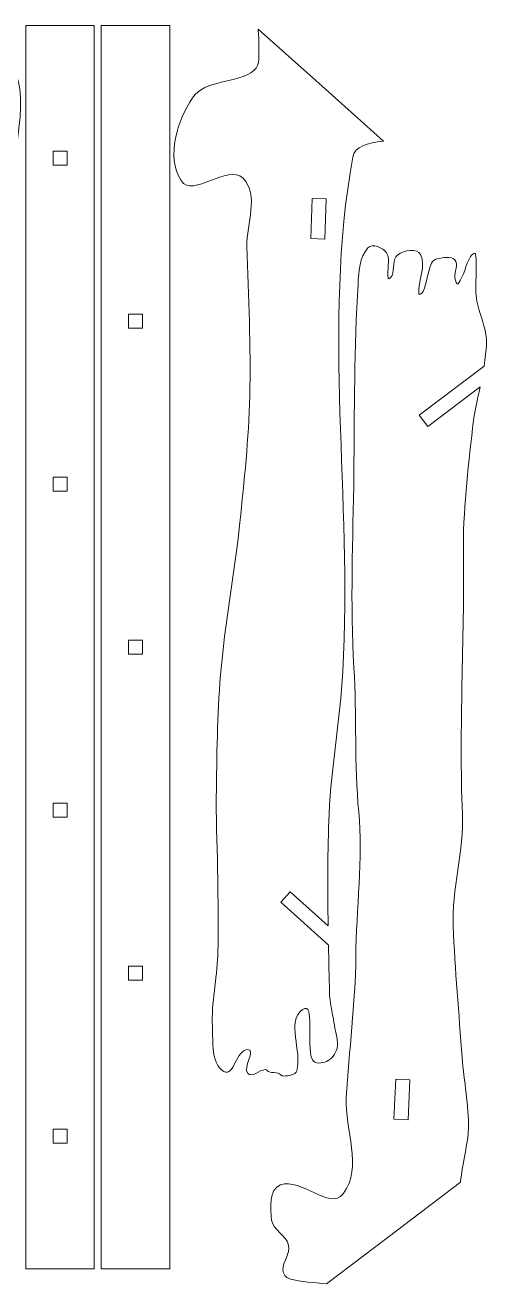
# Model space of a CAD drawing. Header units: centimetres. Extents: x 124 to 258, y -35 to -2.
# Drawn here: x 204.88 to 216.38, y -33.55 to -2.17 of the extents above; entities that cross this region are included whole.
import ezdxf

# ---------------------------------------------------------------- set-up
doc = ezdxf.new("R2010")
doc.units = ezdxf.units.CM
doc.header["$MEASUREMENT"] = 0
doc.layers.add('layer 1', color=7, linetype='Continuous')

msp = doc.modelspace()

# ---------------------------------------------------------------- linework, layer by layer
at = {"layer": 'layer 1', "color": 242, "lineweight": 20}
for points, knots in [([(201.41107, -9.9161), (201.41107, -9.9161), (201.41577, -9.9161), (201.41577, -9.9161), (201.41577, -9.9161), (201.41577, -9.9161), (203.39775, -9.9161), (203.39775, -9.9161), (203.39775, -9.9161), (203.44651, -9.9161), (203.49624, -10.49624), (203.54719, -10.49624), (203.54719, -10.49624), (203.73973, -10.49624), (203.94953, -10.49624), (204.18876, -10.49624), (204.18876, -10.49624), (203.88335, -4.53775), (206.94912, -2.47539), (201.41577, -2.17023), (201.41577, -2.17023), (201.41577, -2.17023), (201.41107, -2.17023), (201.41107, -2.17023), (201.41107, -2.17023), (195.87772, -2.47539), (198.94349, -4.53775), (198.63808, -10.49624), (198.63808, -10.49624), (198.87731, -10.49624), (199.08711, -10.49624), (199.27965, -10.49624), (199.27965, -10.49624), (199.3306, -10.49624), (199.38033, -9.9161), (199.42909, -9.9161), (199.42909, -9.9161), (199.42909, -9.9161), (201.41107, -9.9161), (201.41107, -9.9161)], [0, 0, 0, 0, 0.09090909, 0.09090909, 0.09090909, 0.09090909, 0.18181818, 0.18181818, 0.18181818, 0.18181818, 0.27272727, 0.27272727, 0.27272727, 0.27272727, 0.36363636, 0.36363636, 0.36363636, 0.36363636, 0.45454545, 0.45454545, 0.45454545, 0.45454545, 0.54545455, 0.54545455, 0.54545455, 0.54545455, 0.63636364, 0.63636364, 0.63636364, 0.63636364, 0.72727273, 0.72727273, 0.72727273, 0.72727273, 0.81818182, 0.81818182, 0.81818182, 0.81818182, 1, 1, 1, 1]), ([(204.88949, -33.17817), (204.88949, -33.17817), (204.88949, -2.17818), (204.88949, -2.17818), (204.88949, -2.17818), (204.88949, -2.17818), (206.59865, -2.17818), (206.59865, -2.17818), (206.59865, -2.17818), (206.59865, -2.17818), (206.59865, -33.17817), (206.59865, -33.17817), (206.59865, -33.17817), (206.59865, -33.17817), (204.88949, -33.17817), (204.88949, -33.17817)], [0, 0, 0, 0, 0.2, 0.2, 0.2, 0.2, 0.4, 0.4, 0.4, 0.4, 0.6, 0.6, 0.6, 0.6, 1, 1, 1, 1]), ([(206.7675, -33.17817), (206.7675, -33.17817), (206.7675, -2.17818), (206.7675, -2.17818), (206.7675, -2.17818), (206.7675, -2.17818), (208.47666, -2.17818), (208.47666, -2.17818), (208.47666, -2.17818), (208.47666, -2.17818), (208.47666, -33.17817), (208.47666, -33.17817), (208.47666, -33.17817), (208.47666, -33.17817), (206.7675, -33.17817), (206.7675, -33.17817)], [0, 0, 0, 0, 0.2, 0.2, 0.2, 0.2, 0.4, 0.4, 0.4, 0.4, 0.6, 0.6, 0.6, 0.6, 1, 1, 1, 1]), ([(205.56907, -5.66118), (205.56907, -5.66118), (205.56907, -5.31118), (205.56907, -5.31118), (205.56907, -5.31118), (205.56907, -5.31118), (205.91907, -5.31118), (205.91907, -5.31118), (205.91907, -5.31118), (205.91907, -5.31118), (205.91907, -5.66118), (205.91907, -5.66118), (205.91907, -5.66118), (205.91907, -5.66118), (205.56907, -5.66118), (205.56907, -5.66118)], [0, 0, 0, 0, 0.2, 0.2, 0.2, 0.2, 0.4, 0.4, 0.4, 0.4, 0.6, 0.6, 0.6, 0.6, 1, 1, 1, 1]), ([(207.44708, -9.72518), (207.44708, -9.72518), (207.44708, -9.37518), (207.44708, -9.37518), (207.44708, -9.37518), (207.44708, -9.37518), (207.79708, -9.37518), (207.79708, -9.37518), (207.79708, -9.37518), (207.79708, -9.37518), (207.79708, -9.72518), (207.79708, -9.72518), (207.79708, -9.72518), (207.79708, -9.72518), (207.44708, -9.72518), (207.44708, -9.72518)], [0, 0, 0, 0, 0.2, 0.2, 0.2, 0.2, 0.4, 0.4, 0.4, 0.4, 0.6, 0.6, 0.6, 0.6, 1, 1, 1, 1]), ([(205.56907, -13.78918), (205.56907, -13.78918), (205.56907, -13.43918), (205.56907, -13.43918), (205.56907, -13.43918), (205.56907, -13.43918), (205.91907, -13.43918), (205.91907, -13.43918), (205.91907, -13.43918), (205.91907, -13.43918), (205.91907, -13.78918), (205.91907, -13.78918), (205.91907, -13.78918), (205.91907, -13.78918), (205.56907, -13.78918), (205.56907, -13.78918)], [0, 0, 0, 0, 0.2, 0.2, 0.2, 0.2, 0.4, 0.4, 0.4, 0.4, 0.6, 0.6, 0.6, 0.6, 1, 1, 1, 1]), ([(207.44708, -17.85318), (207.44708, -17.85318), (207.44708, -17.50318), (207.44708, -17.50318), (207.44708, -17.50318), (207.44708, -17.50318), (207.79708, -17.50318), (207.79708, -17.50318), (207.79708, -17.50318), (207.79708, -17.50318), (207.79708, -17.85318), (207.79708, -17.85318), (207.79708, -17.85318), (207.79708, -17.85318), (207.44708, -17.85318), (207.44708, -17.85318)], [0, 0, 0, 0, 0.2, 0.2, 0.2, 0.2, 0.4, 0.4, 0.4, 0.4, 0.6, 0.6, 0.6, 0.6, 1, 1, 1, 1]), ([(205.56907, -21.91718), (205.56907, -21.91718), (205.56907, -21.56718), (205.56907, -21.56718), (205.56907, -21.56718), (205.56907, -21.56718), (205.91907, -21.56718), (205.91907, -21.56718), (205.91907, -21.56718), (205.91907, -21.56718), (205.91907, -21.91718), (205.91907, -21.91718), (205.91907, -21.91718), (205.91907, -21.91718), (205.56907, -21.91718), (205.56907, -21.91718)], [0, 0, 0, 0, 0.2, 0.2, 0.2, 0.2, 0.4, 0.4, 0.4, 0.4, 0.6, 0.6, 0.6, 0.6, 1, 1, 1, 1]), ([(207.44708, -25.98118), (207.44708, -25.98118), (207.44708, -25.63118), (207.44708, -25.63118), (207.44708, -25.63118), (207.44708, -25.63118), (207.79708, -25.63118), (207.79708, -25.63118), (207.79708, -25.63118), (207.79708, -25.63118), (207.79708, -25.98118), (207.79708, -25.98118), (207.79708, -25.98118), (207.79708, -25.98118), (207.44708, -25.98118), (207.44708, -25.98118)], [0, 0, 0, 0, 0.2, 0.2, 0.2, 0.2, 0.4, 0.4, 0.4, 0.4, 0.6, 0.6, 0.6, 0.6, 1, 1, 1, 1]), ([(205.56907, -30.04518), (205.56907, -30.04518), (205.56907, -29.69518), (205.56907, -29.69518), (205.56907, -29.69518), (205.56907, -29.69518), (205.91907, -29.69518), (205.91907, -29.69518), (205.91907, -29.69518), (205.91907, -29.69518), (205.91907, -30.04518), (205.91907, -30.04518), (205.91907, -30.04518), (205.91907, -30.04518), (205.56907, -30.04518), (205.56907, -30.04518)], [0, 0, 0, 0, 0.2, 0.2, 0.2, 0.2, 0.4, 0.4, 0.4, 0.4, 0.6, 0.6, 0.6, 0.6, 1, 1, 1, 1])]:
    msp.add_open_spline(points, degree=3, knots=knots, dxfattribs=at)
at = {"layer": 'layer 1', "color": 242, "lineweight": 9}
for points, knots in [([(212.11466, -3.55339), (212.11466, -3.55339), (210.67881, -2.26724), (210.67881, -2.26724), (210.67881, -2.26724), (210.69077, -2.40323), (210.69895, -2.53899), (210.6959, -2.67396), (210.6959, -2.67396), (210.69106, -2.88664), (210.74377, -3.16635), (210.58169, -3.29485), (210.58169, -3.29485), (210.14676, -3.63963), (209.35319, -3.51854), (209.04698, -3.98107), (209.04698, -3.98107), (208.67158, -4.54815), (208.37599, -5.42785), (208.76167, -6.04408), (208.76167, -6.04408), (209.04292, -6.49345), (209.92597, -5.60927), (210.30242, -5.98695), (210.30242, -5.98695), (210.71885, -6.40475), (210.38247, -7.12131), (210.3999, -7.68778), (210.3999, -7.68778), (210.43828, -8.93417), (210.50146, -10.18337), (210.46983, -11.42484), (210.46983, -11.42484), (210.44298, -12.47928), (210.33398, -13.52468), (210.22473, -14.56788), (210.22473, -14.56788), (210.09159, -15.8392), (209.85206, -17.09131), (209.74284, -18.36658), (209.74284, -18.36658), (209.65629, -19.377), (209.65222, -20.39907), (209.63795, -21.41828), (209.63795, -21.41828), (209.62872, -22.07788), (209.66623, -22.7408), (209.67233, -23.40154), (209.67233, -23.40154), (209.67835, -24.05329), (209.69711, -24.70647), (209.6743, -25.35577), (209.6743, -25.35577), (209.65337, -25.9517), (209.51042, -26.53543), (209.54116, -27.13473), (209.54116, -27.13473), (209.56059, -27.51375), (209.49287, -28.04008), (209.82292, -28.25489), (209.82292, -28.25489), (210.06678, -28.4136), (210.14441, -27.68826), (210.42681, -27.71112), (210.42681, -27.71112), (210.62651, -27.7273), (210.2867, -28.14825), (210.42201, -28.30341), (210.42201, -28.30341), (210.525, -28.42148), (210.70858, -28.21675), (210.85906, -28.20677), (210.85906, -28.20677), (210.89622, -28.20432), (210.92087, -28.25759), (210.95759, -28.26796), (210.95759, -28.26796), (211.0301, -28.28843), (211.1072, -28.27621), (211.17956, -28.29731), (211.17956, -28.29731), (211.22906, -28.31174), (211.26695, -28.37904), (211.3166, -28.3726), (211.3166, -28.3726), (211.4352, -28.35721), (211.61039, -28.35043), (211.64229, -28.23723), (211.64229, -28.23723), (211.77906, -27.75189), (211.37295, -26.99694), (211.7841, -26.71352), (211.7841, -26.71352), (212.1204, -26.48169), (211.85258, -27.57431), (212.0336, -27.96749), (212.0336, -27.96749), (212.08273, -28.07418), (212.27839, -28.0538), (212.37906, -28.00574), (212.37906, -28.00574), (212.50812, -27.94414), (212.61503, -27.81588), (212.64586, -27.67526), (212.64586, -27.67526), (212.68633, -27.49074), (212.60375, -27.29097), (212.57782, -27.0991), (212.57782, -27.0991), (212.56449, -27.00043), (212.5459, -26.90187), (212.52733, -26.80333), (212.52733, -26.80333), (212.4949, -26.63128), (212.46252, -26.4593), (212.45828, -26.28693), (212.45828, -26.28693), (212.44834, -25.88218), (212.43911, -25.50485), (212.43134, -25.10003), (212.43134, -25.10003), (212.43134, -25.10003), (212.41726, -25.08749), (212.41726, -25.08749), (212.41726, -25.08749), (212.41726, -25.08749), (211.24286, -24.03553), (211.24286, -24.03553), (211.24286, -24.03553), (211.24286, -24.03553), (211.47638, -23.77483), (211.47638, -23.77483), (211.47638, -23.77483), (211.47638, -23.77483), (212.42305, -24.6228), (212.42305, -24.6228), (212.42305, -24.6228), (212.40921, -23.69018), (212.40991, -22.75853), (212.4484, -21.8308), (212.4484, -21.8308), (212.4978, -20.64026), (212.72531, -19.47496), (212.79025, -18.2863), (212.79025, -18.2863), (213.02965, -13.90509), (212.27808, -9.74323), (213.03477, -5.45753), (213.03477, -5.45753), (213.08137, -5.19365), (213.40586, -5.09822), (213.79931, -5.06242), (213.79931, -5.06242), (213.79931, -5.06242), (212.11466, -3.55339), (212.11466, -3.55339)], [0, 0, 0, 0, 0.025, 0.025, 0.025, 0.025, 0.05, 0.05, 0.05, 0.05, 0.075, 0.075, 0.075, 0.075, 0.1, 0.1, 0.1, 0.1, 0.125, 0.125, 0.125, 0.125, 0.15, 0.15, 0.15, 0.15, 0.175, 0.175, 0.175, 0.175, 0.2, 0.2, 0.2, 0.2, 0.225, 0.225, 0.225, 0.225, 0.25, 0.25, 0.25, 0.25, 0.275, 0.275, 0.275, 0.275, 0.3, 0.3, 0.3, 0.3, 0.325, 0.325, 0.325, 0.325, 0.35, 0.35, 0.35, 0.35, 0.375, 0.375, 0.375, 0.375, 0.4, 0.4, 0.4, 0.4, 0.425, 0.425, 0.425, 0.425, 0.45, 0.45, 0.45, 0.45, 0.475, 0.475, 0.475, 0.475, 0.5, 0.5, 0.5, 0.5, 0.525, 0.525, 0.525, 0.525, 0.55, 0.55, 0.55, 0.55, 0.575, 0.575, 0.575, 0.575, 0.6, 0.6, 0.6, 0.6, 0.625, 0.625, 0.625, 0.625, 0.65, 0.65, 0.65, 0.65, 0.675, 0.675, 0.675, 0.675, 0.7, 0.7, 0.7, 0.7, 0.725, 0.725, 0.725, 0.725, 0.75, 0.75, 0.75, 0.75, 0.775, 0.775, 0.775, 0.775, 0.8, 0.8, 0.8, 0.8, 0.825, 0.825, 0.825, 0.825, 0.85, 0.85, 0.85, 0.85, 0.875, 0.875, 0.875, 0.875, 0.9, 0.9, 0.9, 0.9, 0.925, 0.925, 0.925, 0.925, 0.95, 0.95, 0.95, 0.95, 1, 1, 1, 1]), ([(212.02624, -6.49091), (212.02624, -6.49091), (212.37606, -6.50221), (212.37606, -6.50221), (212.37606, -6.50221), (212.37606, -6.50221), (212.34373, -7.5017), (212.34373, -7.5017), (212.34373, -7.5017), (212.34373, -7.5017), (211.99392, -7.49038), (211.99392, -7.49038), (211.99392, -7.49038), (211.99392, -7.49038), (212.02624, -6.49091), (212.02624, -6.49091)], [0, 0, 0, 0, 0.2, 0.2, 0.2, 0.2, 0.4, 0.4, 0.4, 0.4, 0.6, 0.6, 0.6, 0.6, 1, 1, 1, 1]), ([(213.92077, -32.38209), (213.92077, -32.38209), (215.7209, -31.01289), (215.7209, -31.01289), (215.7209, -31.01289), (215.76705, -30.5499), (215.91249, -30.00862), (215.91819, -29.69068), (215.91819, -29.69068), (215.92896, -29.08919), (215.80781, -28.50147), (215.76297, -27.90539), (215.76297, -27.90539), (215.6808, -26.81316), (215.58494, -25.72233), (215.53714, -24.62574), (215.53714, -24.62574), (215.4996, -23.76475), (215.80757, -22.6958), (215.7697, -21.8349), (215.7697, -21.8349), (215.67615, -19.70763), (215.82321, -17.47754), (215.79291, -15.3441), (215.79291, -15.3441), (215.77813, -14.30441), (215.90777, -13.25613), (216.02194, -12.2133), (216.02194, -12.2133), (216.05967, -11.86887), (216.13754, -11.52601), (216.20996, -11.18321), (216.20996, -11.18321), (216.20996, -11.18321), (214.90532, -12.17554), (214.90532, -12.17554), (214.90532, -12.17554), (214.90532, -12.17554), (214.69343, -11.89696), (214.69343, -11.89696), (214.69343, -11.89696), (214.69343, -11.89696), (216.30771, -10.66912), (216.30771, -10.66912), (216.30771, -10.66912), (216.30771, -10.66912), (216.30856, -10.67024), (216.30856, -10.67024), (216.30856, -10.67024), (216.33945, -10.47978), (216.36167, -10.28912), (216.36738, -10.09798), (216.36738, -10.09798), (216.37615, -9.8037), (216.2551, -9.53148), (216.17584, -9.25071), (216.17584, -9.25071), (216.15073, -9.16175), (216.12981, -9.07191), (216.11856, -8.98025), (216.11856, -8.98025), (216.07374, -8.61522), (216.14614, -8.23329), (216.09388, -7.86969), (216.09388, -7.86969), (216.08748, -7.82521), (215.99261, -7.89847), (215.9691, -7.93924), (215.9691, -7.93924), (215.84474, -8.15478), (215.81005, -8.41292), (215.66362, -8.61571), (215.66362, -8.61571), (215.62967, -8.66273), (215.59082, -8.5285), (215.58309, -8.47392), (215.58309, -8.47392), (215.56209, -8.32543), (215.6783, -8.12946), (215.57944, -8.01989), (215.57944, -8.01989), (215.48692, -7.91729), (215.293, -7.97126), (215.14853, -7.99238), (215.14853, -7.99238), (215.08871, -8.00114), (215.02568, -8.04902), (215.00133, -8.10434), (215.00133, -8.10434), (214.90131, -8.33178), (214.88408, -8.58337), (214.78803, -8.81219), (214.78803, -8.81219), (214.77267, -8.84877), (214.68321, -8.90685), (214.68056, -8.86855), (214.68056, -8.86855), (214.65818, -8.54334), (214.87521, -8.16545), (214.72418, -7.88372), (214.72418, -7.88372), (214.63908, -7.72503), (214.31417, -7.77955), (214.15877, -7.89503), (214.15877, -7.89503), (214.01196, -8.00411), (214.08395, -8.24302), (214.01676, -8.40909), (214.01676, -8.40909), (214.00214, -8.44523), (213.93066, -8.51775), (213.92153, -8.48153), (213.92153, -8.48153), (213.87, -8.27731), (213.99065, -8.01786), (213.87452, -7.84476), (213.87452, -7.84476), (213.78867, -7.71672), (213.52585, -7.60256), (213.41454, -7.72517), (213.41454, -7.72517), (213.20047, -7.96101), (213.18715, -8.31807), (213.16818, -8.62313), (213.16818, -8.62313), (213.06959, -10.20807), (213.08007, -11.79044), (213.06324, -13.37252), (213.06324, -13.37252), (213.04612, -14.98014), (212.96782, -16.59531), (213.06628, -18.19202), (213.06628, -18.19202), (213.13863, -19.36527), (213.06907, -20.61515), (213.18713, -21.78167), (213.18713, -21.78167), (213.30141, -22.91075), (213.12054, -24.24813), (213.11263, -25.39127), (213.11263, -25.39127), (213.10456, -26.56107), (212.9389, -27.73608), (212.87655, -28.90814), (212.87655, -28.90814), (212.83407, -29.70676), (213.29875, -30.63903), (212.79809, -31.30261), (212.79809, -31.30261), (212.47077, -31.73639), (211.74561, -30.89408), (211.23629, -31.08203), (211.23629, -31.08203), (210.94642, -31.18902), (210.97659, -31.66909), (211.01591, -31.96024), (211.01591, -31.96024), (211.05034, -32.21511), (211.38399, -32.33973), (211.43986, -32.58946), (211.43986, -32.58946), (211.48463, -32.78969), (211.28983, -32.99976), (211.29481, -33.20735), (211.29481, -33.20735), (211.29705, -33.30045), (211.36977, -33.40016), (211.45989, -33.42439), (211.45989, -33.42439), (211.75808, -33.50457), (212.07478, -33.51712), (212.3865, -33.54909), (212.3865, -33.54909), (212.3865, -33.54909), (213.92077, -32.38209), (213.92077, -32.38209)], [0, 0, 0, 0, 0.02222222, 0.02222222, 0.02222222, 0.02222222, 0.04444444, 0.04444444, 0.04444444, 0.04444444, 0.06666667, 0.06666667, 0.06666667, 0.06666667, 0.08888889, 0.08888889, 0.08888889, 0.08888889, 0.11111111, 0.11111111, 0.11111111, 0.11111111, 0.13333333, 0.13333333, 0.13333333, 0.13333333, 0.15555556, 0.15555556, 0.15555556, 0.15555556, 0.17777778, 0.17777778, 0.17777778, 0.17777778, 0.2, 0.2, 0.2, 0.2, 0.22222222, 0.22222222, 0.22222222, 0.22222222, 0.24444444, 0.24444444, 0.24444444, 0.24444444, 0.26666667, 0.26666667, 0.26666667, 0.26666667, 0.28888889, 0.28888889, 0.28888889, 0.28888889, 0.31111111, 0.31111111, 0.31111111, 0.31111111, 0.33333333, 0.33333333, 0.33333333, 0.33333333, 0.35555556, 0.35555556, 0.35555556, 0.35555556, 0.37777778, 0.37777778, 0.37777778, 0.37777778, 0.4, 0.4, 0.4, 0.4, 0.42222222, 0.42222222, 0.42222222, 0.42222222, 0.44444444, 0.44444444, 0.44444444, 0.44444444, 0.46666667, 0.46666667, 0.46666667, 0.46666667, 0.48888889, 0.48888889, 0.48888889, 0.48888889, 0.51111111, 0.51111111, 0.51111111, 0.51111111, 0.53333333, 0.53333333, 0.53333333, 0.53333333, 0.55555556, 0.55555556, 0.55555556, 0.55555556, 0.57777778, 0.57777778, 0.57777778, 0.57777778, 0.6, 0.6, 0.6, 0.6, 0.62222222, 0.62222222, 0.62222222, 0.62222222, 0.64444444, 0.64444444, 0.64444444, 0.64444444, 0.66666667, 0.66666667, 0.66666667, 0.66666667, 0.68888889, 0.68888889, 0.68888889, 0.68888889, 0.71111111, 0.71111111, 0.71111111, 0.71111111, 0.73333333, 0.73333333, 0.73333333, 0.73333333, 0.75555556, 0.75555556, 0.75555556, 0.75555556, 0.77777778, 0.77777778, 0.77777778, 0.77777778, 0.8, 0.8, 0.8, 0.8, 0.82222222, 0.82222222, 0.82222222, 0.82222222, 0.84444444, 0.84444444, 0.84444444, 0.84444444, 0.86666667, 0.86666667, 0.86666667, 0.86666667, 0.88888889, 0.88888889, 0.88888889, 0.88888889, 0.91111111, 0.91111111, 0.91111111, 0.91111111, 0.93333333, 0.93333333, 0.93333333, 0.93333333, 0.95555556, 0.95555556, 0.95555556, 0.95555556, 1, 1, 1, 1]), ([(214.064, -29.44792), (214.064, -29.44792), (214.4136, -29.46467), (214.4136, -29.46467), (214.4136, -29.46467), (214.4136, -29.46467), (214.46145, -28.46581), (214.46145, -28.46581), (214.46145, -28.46581), (214.46145, -28.46581), (214.11186, -28.44907), (214.11186, -28.44907), (214.11186, -28.44907), (214.11186, -28.44907), (214.064, -29.44792), (214.064, -29.44792)], [0, 0, 0, 0, 0.2, 0.2, 0.2, 0.2, 0.4, 0.4, 0.4, 0.4, 0.6, 0.6, 0.6, 0.6, 1, 1, 1, 1])]:
    msp.add_open_spline(points, degree=3, knots=knots, dxfattribs=at)

doc.saveas('drawing.dxf')
